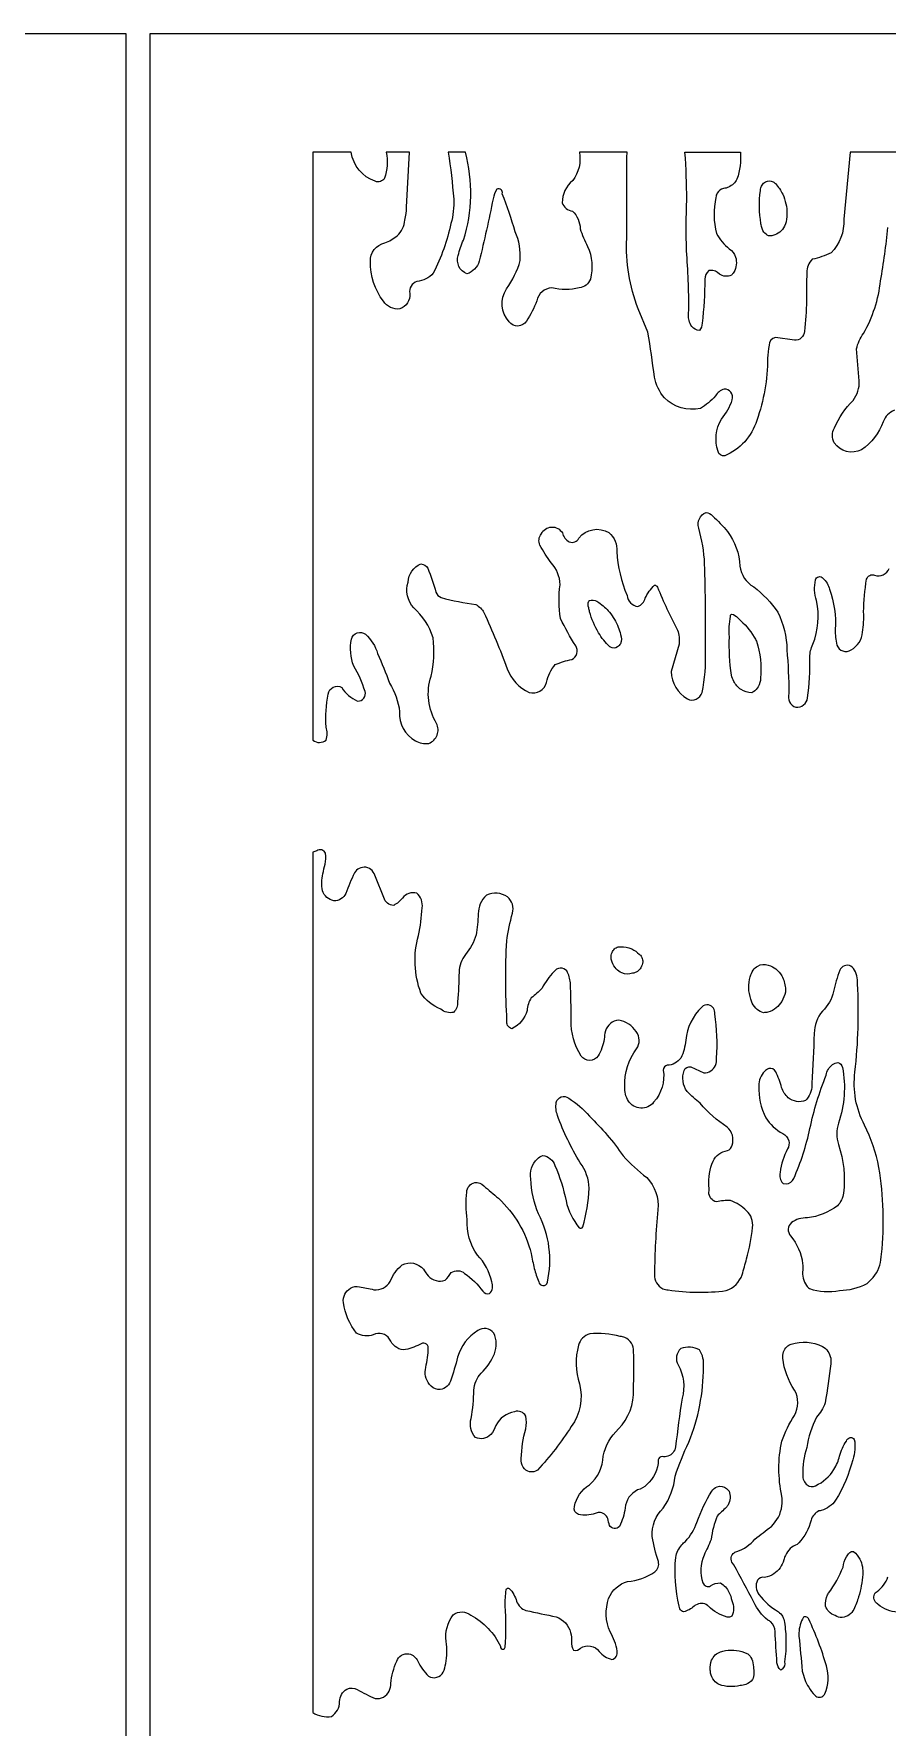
# Model space of a CAD drawing. Header units: millimetres. Extents: x -2342 to -1352, y 819 to 2802.
# Drawn here: x -1754 to -1609.9, y 1372.9 to 1658.9 of the extents above; entities that cross this region are included whole.
import ezdxf

# ---------------------------------------------------------------- set-up
doc = ezdxf.new("R2010")
doc.units = ezdxf.units.MM
doc.layers.add('Image_1', color=70, linetype='Continuous')

msp = doc.modelspace()

# ---------------------------------------------------------------- linework, layer by layer
at = {"layer": 'Image_1'}
for points in [[(-2038.36, 818.88), (-1738.36, 818.88), (-1738.36, 1658.88), (-2038.36, 1658.88)], [(-1734.36, 818.88), (-1434.36, 818.88), (-1434.36, 1658.88), (-1734.36, 1658.88)]]:
    msp.add_lwpolyline(points, close=True, dxfattribs=at)
for points in [[(-1607.64, 1638.88), (-1616.13, 1638.88), (-1617.21, 1627.57, -0.211793), (-1619.36, 1621.89, -0.053584), (-1622.52, 1620.81, 0.201573), (-1623.46, 1618.54, 0.006447), (-1623.5, 1613.82, -0.023751), (-1623.85, 1608.63, -0.420386), (-1625.54, 1607.13), (-1628.76, 1607.6, 0.369128), (-1629.8, 1606.28, 0.034019), (-1630.08, 1604.08, -0.086018), (-1631.9, 1593.6, -0.221941), (-1637.32, 1587.59, -0.362183), (-1638.44, 1588.36, -0.214069), (-1637.88, 1593.82, 0.099014), (-1636.03, 1597.09, 0.506112), (-1637.42, 1598.89, 0.183165), (-1638.89, 1597.72, -0.077299), (-1641.41, 1595.61, -0.253613), (-1647.5, 1597.41, -0.125348), (-1649.19, 1600.92, 0.013105), (-1650.28, 1608.48), (-1651.94, 1612.46, -0.105866), (-1653.84, 1624.34, -0.005388), (-1653.81, 1638.88), (-1661.85, 1638.88, -0.208839), (-1662.98, 1634.09, 0.232071), (-1664.74, 1630.34, 0.290225), (-1663.01, 1628.94, -0.192939), (-1661.71, 1625.97, 0.049592), (-1660.46, 1622.98, -0.171048), (-1659.99, 1617.46, -0.288209), (-1661.87, 1616, -0.125547), (-1666.49, 1615.97, 0.356627), (-1669.02, 1613.77, -0.042607), (-1670.8, 1610.36, -0.535639), (-1673.71, 1610.25, -0.340115), (-1674.15, 1615.82, 0.086213), (-1671.85, 1620.59, 0.115806), (-1672.68, 1625.47, 0.015637), (-1674.87, 1631.88, 0.64727), (-1675.79, 1632.65, 0.070449), (-1676.42, 1631.03, -0.010119), (-1678.76, 1620.49, -0.244694), (-1680.84, 1618.34, -0.398524), (-1682.3, 1621.46, -0.061999), (-1681.42, 1624.05, 0.143152), (-1681.11, 1638.88), (-1683.99, 1638.88, -0.017159), (-1683.08, 1630.98, -0.08333), (-1683.54, 1626.85, -0.063768), (-1686.52, 1618.48, -0.202418), (-1689.3, 1617.06, 0.36692), (-1690.5, 1615.03, -0.34216), (-1692.15, 1612.42, -0.280957), (-1694.95, 1613.71, -0.167154), (-1697.14, 1620.42, -0.362874), (-1694.69, 1623.58, 0.081436), (-1692.62, 1624.76, 0.171524), (-1691.3, 1627.44, 0.031092), (-1691.02, 1629.61), (-1690.54, 1638.88), (-1694.46, 1638.88, -0.125785), (-1694.75, 1634.49, -0.353945), (-1696.35, 1633.98, -0.276423), (-1700.38, 1638.88), (-1706.86, 1638.88), (-1706.86, 1539.57, 0.344241), (-1704.61, 1539.6, 0.137107), (-1704.59, 1541.8, -0.073774), (-1704.26, 1547.37, -0.542731), (-1701.98, 1548.47, 0.145083), (-1699.31, 1546.18, 0.524169), (-1698.05, 1547.83, 0.067763), (-1699.95, 1552.11, -0.14341), (-1700.33, 1556.66, -0.545376), (-1697.97, 1557.47, -0.138425), (-1695.92, 1554.22, -0.017933), (-1693.93, 1549.22, -0.108998), (-1692.2, 1544.38, 0.29849), (-1689.54, 1539.49, 0.179777), (-1687.27, 1539.05, 0.440811), (-1685.97, 1542.41, -0.215857), (-1686.9, 1550.39, 0.08916), (-1686.55, 1556.89, 0.130017), (-1689.83, 1561.95, -0.267272), (-1690.79, 1566.29, -0.288254), (-1688.6, 1569.35, -0.249382), (-1687.46, 1568.62, -0.042297), (-1686.09, 1564.56, 0.175903), (-1685.21, 1563.66, 0.031143), (-1679.33, 1562.49, -0.134026), (-1677.96, 1561.15, -0.01775), (-1674.05, 1551.66, 0.19736), (-1670.34, 1547.63, 0.410904), (-1667.38, 1549.34, -0.128199), (-1665.92, 1552.34, -0.059091), (-1663.13, 1553.21, 0.452593), (-1662.48, 1555.53, -0.03231), (-1665.02, 1560.13, -0.077903), (-1665.12, 1565.85, 0.191433), (-1666.63, 1569.55, -0.033385), (-1668.53, 1572.54, -0.277807), (-1668.29, 1574.39, -0.613398), (-1664.73, 1574.59, 0.221807), (-1663.56, 1573.1, 0.407239), (-1661.94, 1573.72, -0.376138), (-1656.86, 1574.64, -0.247073), (-1655.55, 1571.43, 0.079612), (-1653.81, 1564.04, 0.330262), (-1651.96, 1562.14, 0.235865), (-1650.75, 1563.55, -0.096054), (-1649.17, 1565.76, -0.326667), (-1648.68, 1565.44, 0.022176), (-1645.28, 1558.15, -0.129371), (-1645.03, 1555.82), (-1646.34, 1551.19, 0.25924), (-1643.6, 1546.54, 0.458388), (-1641.12, 1547.63, 0.059537), (-1640.57, 1554.62, 0.010945), (-1640.7, 1569.39, 0.053112), (-1641.69, 1575.42, -0.388797), (-1640.45, 1578.06, -0.172345), (-1639.38, 1577.47, -0.035075), (-1636.83, 1574.81, -0.152943), (-1634.76, 1569, 0.236222), (-1632.41, 1565.49, -0.076316), (-1628.35, 1561.22, -0.10956), (-1626.81, 1554.84, -0.017594), (-1626.47, 1547.48, 0.425412), (-1625.3, 1545.15, 0.409564), (-1623.33, 1546.71, 0.051404), (-1622.96, 1553.58, -0.104381), (-1622.41, 1555.78, 0.145108), (-1621.81, 1563.15, -0.138365), (-1621.98, 1566.67, -0.627522), (-1620.74, 1566.93, -0.153193), (-1619.6, 1565.07, -0.099337), (-1618.64, 1558.26, 0.062343), (-1618.37, 1555.66, 0.490729), (-1615.95, 1554.83, 0.244645), (-1614.04, 1557.81, 0.057557), (-1613.86, 1561.25, -0.043001), (-1613.35, 1566.77, -0.456244), (-1612, 1567.44, 0.376589), (-1609.54, 1568.56, -0.022266)], [(-1608.63, 1595.3, 0.232646), (-1610.53, 1593.36, -0.157346), (-1614.22, 1588.64, -0.378529), (-1618.83, 1589.81, -0.256309), (-1618.8, 1592.32, -0.09241), (-1615.64, 1596.98, 0.186347), (-1614.59, 1600.28, -0.015632), (-1615.05, 1605.67, -0.106303), (-1613.88, 1608.28, 0.10351), (-1610.99, 1617.17, 0.019769), (-1609.76, 1626.2, -0.027284)], [(-1608.12, 1392.31, -0.163226), (-1611.41, 1393.62, 0.058016), (-1611.68, 1393.85, -0.395352), (-1611.88, 1395.55, -0.101169), (-1611.59, 1395.81, 0.157258), (-1609.75, 1398.25, 0.128801)]]:
    msp.add_lwpolyline(points, format="xyb", dxfattribs=at)
for points in [[(-1634.65, 1638.88, -0.098864), (-1635.24, 1634.35, -0.16315), (-1636.65, 1632.99, -0.08865), (-1637.5, 1632.77, 0.227725), (-1638.58, 1631.97, 0.094047), (-1638.81, 1631.26, 0.113273), (-1638.71, 1625.15, 0.105426), (-1636.54, 1622.59, -0.164203), (-1635.49, 1621.18, -0.219625), (-1635.79, 1618.62, -0.063192), (-1636.19, 1618.12, -0.270378), (-1638.18, 1618.3, 0.229111), (-1639.73, 1618.94, 0.03378), (-1639.98, 1618.9, 0.196089), (-1640.69, 1617.44, -0.030057), (-1641.13, 1610.01, -0.18755), (-1641.57, 1608.77, -0.208431), (-1642.87, 1609.47, -0.106071), (-1643.33, 1610.48, -0.099975), (-1643.38, 1612.21, 0.021295), (-1643.77, 1622.26, -0.015164), (-1643.71, 1630.85, 0.017374), (-1644.03, 1638.88)], [(-1626.82, 1627.97, -0.109294), (-1627.24, 1626.39, -0.099923), (-1628.01, 1625.4, -0.126868), (-1629.18, 1624.82, -0.074157), (-1629.9, 1624.77, -0.120597), (-1630.68, 1625.4, -0.128519), (-1631.18, 1626.66, -0.01671), (-1631.19, 1626.84, -0.071123), (-1631.29, 1632.4, -0.132287), (-1630.98, 1633.35, -0.129023), (-1630.42, 1633.89, -0.257845), (-1629.15, 1633.89, -0.071143), (-1628.76, 1633.58, -0.082186), (-1627.52, 1631.79, -0.111643), (-1626.8, 1628.47, -0.015977)], [(-1654.91, 1555.88, -0.130276), (-1655.41, 1555.33, -0.275641), (-1656.61, 1555.29, -0.026808), (-1656.73, 1555.36, -0.063116), (-1658.62, 1557.73, -0.071127), (-1660.12, 1561.29, -0.011491), (-1660.28, 1561.92, -0.199668), (-1660.25, 1563.08, -0.021802), (-1660.19, 1563.19, -0.205919), (-1658.9, 1563.04, -0.051851), (-1658.58, 1562.82, -0.073662), (-1656.78, 1561.19, -0.076428), (-1655.29, 1558.67, -0.03101), (-1654.89, 1557.45, -0.178079)], [(-1636.14, 1560.88, -0.148019), (-1635.11, 1560.27, -0.021766), (-1634.98, 1560.11, -0.077213), (-1632.35, 1557.01, -0.014344), (-1631.94, 1556.3, -0.104047), (-1631.26, 1550.08, -0.135943), (-1631.66, 1548.59, -0.124965), (-1632.44, 1547.77, -0.044304), (-1632.76, 1547.6, -0.149894), (-1634.55, 1548.14, -0.118088), (-1635.77, 1549.51, -0.062084), (-1636.18, 1550.57, -0.047385), (-1636.51, 1557.03, -0.064378), (-1636.34, 1560.5, -0.24361), (-1636.21, 1560.83, -0.072617)], [(-1675.53, 1462.21, -0.146333), (-1670, 1452.88, 0.008659), (-1669.47, 1450.36, 0.041378), (-1668.71, 1448.09, 0.789547), (-1667.24, 1448.02, 0.173046), (-1668.73, 1459.58, -0.093549), (-1670.06, 1465.48, -0.264093), (-1668.95, 1468.87, -0.099348), (-1668.03, 1469.43, -0.292746), (-1665.99, 1467.77, -0.053657), (-1664.1, 1461.77, 0.120223), (-1661.88, 1457.24, 0.527196), (-1661.28, 1457.38, 0.055949), (-1660.19, 1463.9, 0.157502), (-1661.74, 1468.22, -0.046179), (-1665.55, 1476.18, -0.11021), (-1665.77, 1478.39, -0.546654), (-1663.66, 1479.11, -0.077751), (-1660.16, 1476.09, -0.050718), (-1654.48, 1469.39, 0.046661), (-1650.48, 1465.72, -0.224877), (-1648.62, 1460.28, 0.019066), (-1649.17, 1449.33, 0.298378), (-1647.76, 1446.94, 0.118284), (-1646.87, 1446.74, 0.068455), (-1637.07, 1446.61, 0.234372), (-1634.37, 1449.31, -0.005468), (-1633.61, 1451.96, 0.037761), (-1632.6, 1457.27, 0.238398), (-1633.62, 1460.11, 0.107352), (-1636.34, 1461.84, 0.071967), (-1638.72, 1461.59, -0.339004), (-1640, 1463.24, 0.09264), (-1639.98, 1464.24, -0.109348), (-1639.28, 1468.49, -0.243807), (-1636.85, 1470.26, 0.257058), (-1636.05, 1471.19, 0.293945), (-1636.9, 1474.25, -0.074168), (-1641.46, 1478.25, -0.030996), (-1643.66, 1480.24, -0.239241), (-1644.17, 1483.82, -0.383928), (-1643.03, 1484.4), (-1640.85, 1483.42, 0.323678), (-1638.87, 1484.66, 0.120495), (-1638.68, 1485.9, 0.054676), (-1638.98, 1493.34, 0.374098), (-1640.03, 1494.87, 0.264701), (-1641.19, 1494.49, 0.177355), (-1643.9, 1488.91, -0.08976), (-1644.71, 1485.9, -0.230932), (-1647.01, 1484.67, 0.355247), (-1647.68, 1483.87, -0.223578), (-1649.31, 1478.42, -0.511164), (-1653.55, 1478.63, -0.169838), (-1654.19, 1481.08, -0.171853), (-1652.2, 1487.47, 0.331027), (-1652.26, 1490.36, 0.209756), (-1655.2, 1492.3, 0.304747), (-1657.47, 1490.48, 0.012868), (-1657.68, 1489.06, -0.098079), (-1658.69, 1486.25, -0.514127), (-1661.57, 1486.24, -0.146966), (-1663.25, 1492.34, 0.013638), (-1663.38, 1498.61, 0.103325), (-1663.95, 1500.6, 0.480171), (-1666.17, 1500.47, 0.058194), (-1668.16, 1497.72, -0.052468), (-1669.98, 1496.06, 0.134794), (-1670.68, 1493.95, -0.21893), (-1673.26, 1490.84, -0.407954), (-1674.08, 1492.28, -0.02826), (-1674.12, 1505.67, -0.025371), (-1673.17, 1510.37, 0.302837), (-1674, 1513.1, 0.282587), (-1677.54, 1513.4, 0.219548), (-1678.93, 1510.23, -0.025679), (-1679.28, 1506.69, -0.102305), (-1681.07, 1503.4, 0.159271), (-1682.18, 1500.41, -0.021286), (-1682.41, 1495.41, -0.219951), (-1683.12, 1493.61, -0.234304), (-1685.26, 1494.15, -0.148045), (-1688.61, 1496.87, -0.155957), (-1689.04, 1506.59, 0.046114), (-1688.41, 1511.28, 0.273363), (-1689.32, 1513.74, 0.314217), (-1691.71, 1512.92, -0.110662), (-1693.21, 1511.69, -0.335298), (-1694.88, 1513), (-1696.29, 1516.48, 0.310694), (-1697.9, 1518.12, 0.295182), (-1699.85, 1517.16, 0.017541), (-1701.31, 1513.69, -0.314216), (-1703.29, 1512.47, -0.289679), (-1705.22, 1514.16, -0.104485), (-1705.16, 1517.01, -0.018818), (-1704.78, 1518.64, 0.093262), (-1704.71, 1520.48, 0.487444), (-1706.2, 1520.9, 0.021999), (-1706.86, 1520.67), (-1706.86, 1375.35, 0.165574), (-1703.71, 1374.68, 0.251177), (-1702.34, 1377.2, -0.280774), (-1701.1, 1379.29, -0.256491), (-1699.35, 1379.25, 0.038186), (-1696.33, 1377.75, 0.341006), (-1693.97, 1378.99, 0.113366), (-1693.7, 1380.28, -0.080402), (-1692.69, 1384.03, -0.367009), (-1690.63, 1385.26, -0.233047), (-1689.15, 1384.04, 0.082265), (-1687.32, 1381.49, 0.420075), (-1684.84, 1382.16, 0.061567), (-1684.42, 1383.63, 0.093105), (-1684.34, 1387.35, -0.200755), (-1683.15, 1391.85, -0.361163), (-1680.19, 1391.81, -0.158674), (-1675.17, 1386.55, 1.031076), (-1674.38, 1386.37, 0.03805), (-1674.38, 1393.38, -0.039205), (-1674.2, 1396.08, -0.588957), (-1673.69, 1396.3, -0.133898), (-1672.46, 1394.16, 0.237708), (-1670.87, 1392.59, -0.001652), (-1665.75, 1391.51, -0.247611), (-1663.33, 1388.88, -0.101634), (-1663.19, 1387.32, 0.149541), (-1662.82, 1385.89, 0.272605), (-1661.67, 1386.24, -0.399993), (-1658.5, 1385.66, 0.16979), (-1656.36, 1384.32, 0.412343), (-1655.48, 1385.72, 0.106687), (-1656.68, 1388.97, -0.184032), (-1656.91, 1394.64, -0.240541), (-1653.7, 1397.47, 0.119874), (-1649.12, 1399.12, 0.307169), (-1648.52, 1400.86, -0.035826), (-1649.56, 1405.07, -0.215045), (-1647.71, 1409.89, 0.134235), (-1645.68, 1415.26, -0.032991), (-1643.38, 1421.01, 0.096966), (-1640.9, 1433.73, 0.174437), (-1641.57, 1436.61, 0.216627), (-1644.71, 1436.83, 0.367938), (-1645.15, 1434.06, -0.191638), (-1644.5, 1428.44, 0.012847), (-1645.6, 1420.23, -0.274695), (-1646.9, 1418.64, -0.157193), (-1647.89, 1418.61, 0.368773), (-1648.53, 1418.04, -0.207935), (-1650.47, 1413.85, -0.124994), (-1652.03, 1412.95, 0.262442), (-1654.13, 1409.91, -0.083616), (-1655.1, 1406.8, -0.542134), (-1656.78, 1406.96, 0.008464), (-1657.07, 1408.11, 0.329532), (-1658.52, 1409.15, 0.129567), (-1659.2, 1408.95, -0.117763), (-1662, 1408.8, -0.386446), (-1662.7, 1410.14, -0.204657), (-1660.16, 1413.83, 0.219769), (-1657.84, 1418.66, -0.159102), (-1655.23, 1423.26, 0.20684), (-1652.74, 1429.92, 0.027508), (-1652.7, 1436.36, 0.302927), (-1654.15, 1438.69, 0.111253), (-1654.98, 1438.86, 0.098932), (-1660.09, 1439.3, 0.272267), (-1662.01, 1437.39, 0.146262), (-1661.82, 1430.86, -0.222853), (-1663.22, 1423.68, -0.048635), (-1668.94, 1416.32, -0.442686), (-1671.35, 1416.8, -0.158464), (-1671.67, 1418.25, -0.056956), (-1670.91, 1423.3, 0.112949), (-1670.92, 1425.44, 0.37518), (-1672.8, 1426.16, 0.23538), (-1675.95, 1423.84, -0.107308), (-1676.82, 1422.31, -0.328752), (-1679.39, 1421.81, -0.277344), (-1680.1, 1425.03, 0.030117), (-1679.66, 1429.83, -0.184674), (-1678.43, 1432.66, 0.098108), (-1676.2, 1435.96, 0.207404), (-1676.31, 1439.45, 0.40499), (-1679.02, 1439.86, 0.186201), (-1682.41, 1435.4, -0.025286), (-1683.64, 1431.32, -0.350847), (-1685.73, 1429.93, -0.201485), (-1687.17, 1430.78, -0.23605), (-1687.79, 1433.66, 0.044022), (-1687.36, 1436.95, 0.626352), (-1688.77, 1437.51, -0.067556), (-1691.57, 1436.59, -0.262067), (-1693.89, 1438.43, 0.398585), (-1696.66, 1439.13, -0.206186), (-1699.48, 1439.41, -0.137294), (-1701.69, 1444.6, -0.300189), (-1700.51, 1447.04, -0.196359), (-1699, 1447.24, -0.039948), (-1696.57, 1446.76, 0.298279), (-1693.8, 1448.17, -0.123346), (-1691.8, 1450.95, -0.353704), (-1688.17, 1450.23, 0.040866), (-1687.37, 1449.1, 0.313368), (-1684.51, 1448.4, 0.064123), (-1683.49, 1449.65, -0.35632), (-1681.25, 1449.52, -0.078739), (-1678.13, 1446.51, 0.279331), (-1677.03, 1446.11, 0.305724), (-1676.64, 1448.11, 0.135585), (-1679.07, 1452.62, -0.169893), (-1680.78, 1458.63, -0.06345), (-1680.87, 1463.26, -0.336026), (-1679.52, 1464.86, -0.267538), (-1678.01, 1464.29, -0.01774)], [(-1651.14, 1502.15, -0.106465), (-1651.49, 1501.16, -0.102865), (-1652.05, 1500.54, -0.133061), (-1652.89, 1500.21, -0.188364), (-1654.68, 1500.28, -0.100979), (-1655.62, 1500.95, -0.097919), (-1656.32, 1502.12, -0.042551), (-1656.49, 1502.75, -0.129596), (-1656.34, 1503.75, -0.106551), (-1655.94, 1504.33, -0.13026), (-1655.33, 1504.67, -0.081135), (-1654.92, 1504.7, -0.116565), (-1653.02, 1504.32, -0.082562), (-1651.73, 1503.43, -0.022655), (-1651.54, 1503.25, -0.127938), (-1651.18, 1502.49, -0.047357)], [(-1629.95, 1501.58, -0.10684), (-1628.66, 1500.94, -0.09396), (-1627.67, 1499.77, -0.110117), (-1627.07, 1497.73, -0.035835), (-1627.07, 1497.01, -0.08636), (-1627.68, 1495.46, -0.086629), (-1628.61, 1494.37, -0.113054), (-1630.01, 1493.66, -0.059076), (-1630.77, 1493.56, -0.115592), (-1631.84, 1494.1, -0.10668), (-1632.65, 1495.19, -0.047511), (-1632.88, 1495.84, -0.166541), (-1632.99, 1499.64, -0.056413), (-1632.51, 1500.74, -0.10824), (-1631.73, 1501.44, -0.224386)], [(-1618.28, 1460.93, -0.126968), (-1623.36, 1458.89, 0.169633), (-1626.06, 1458.1, 0.402304), (-1626.21, 1455.86, -0.152386), (-1624.16, 1451.16, -0.028804), (-1624.11, 1450.1, 0.200588), (-1623.5, 1447.47, 0.06182), (-1623.02, 1446.95, 0.129399), (-1617.93, 1446.66, 0.123795), (-1613.28, 1447.83, 0.159114), (-1611.14, 1450.94, 0.046846), (-1610.84, 1452.76, 0.06709), (-1611.28, 1467.42, 0.065829), (-1613.7, 1474.57, -0.154499), (-1615.32, 1483.53, 0.041848), (-1614.88, 1498.41, 0.171345), (-1615.57, 1501.05, 0.457964), (-1617.58, 1501.15, 0.077487), (-1617.88, 1500.72, 0.036099), (-1618.93, 1497.13, -0.148965), (-1620.82, 1493.81, 0.162991), (-1622.21, 1490.07, -0.008507), (-1622.61, 1481.64, -0.197582), (-1623.44, 1478.98, -0.024803), (-1623.65, 1478.75, -0.28312), (-1626.58, 1479.2, -0.136732), (-1627.7, 1480.93, 0.048285), (-1628.7, 1483.59, 0.354624), (-1629.89, 1484.13, 0.119606), (-1630.6, 1483.65, 0.191972), (-1631.57, 1481.2, 0.122811), (-1630.38, 1475.81, 0.119908), (-1627.51, 1473.15, -0.244297), (-1626.5, 1471.93, -0.18754), (-1626.69, 1470.54, 0.098216), (-1627.97, 1466.59, 0.249779), (-1627.52, 1464.75, 0.255699), (-1627.38, 1464.69, 0.299266), (-1625.85, 1465.24, 0.050105), (-1625.66, 1465.56, 0.051677), (-1622.92, 1474, -0.044457), (-1620.17, 1483.01, -0.208497), (-1619.09, 1484.78, -0.117998), (-1618.22, 1485.14, -0.285701), (-1617.41, 1484.32, -0.127007), (-1618.1, 1474.92, 0.157691), (-1618.09, 1471.28, -0.107548), (-1617.24, 1463.08, -0.152657)], [(-1631.8, 1397.69, 0.275941), (-1631.53, 1395.3, 0.098049), (-1628.25, 1392.39, -0.216105), (-1627.21, 1390.6, -0.029455), (-1626.97, 1387.5, -0.038399), (-1627.19, 1383.94, -0.268666), (-1627.62, 1382.68, -0.061363), (-1627.83, 1382.54, -0.21777), (-1628.49, 1383.75, -0.002335), (-1628.81, 1389.05, 0.206038), (-1629.54, 1390.65, 0.08429), (-1630.04, 1390.96, -0.118651), (-1632.4, 1394, 0.00587), (-1635.76, 1400.33, -0.430718), (-1635.87, 1402.22, -0.161193), (-1635.28, 1402.53, 0.141583), (-1632.21, 1404.66, 0.003836), (-1629.43, 1406.8, 0.173524), (-1627.65, 1410.26, 0.066604), (-1627.66, 1411.92, -0.105973), (-1627.68, 1421.19, -0.05483), (-1625.55, 1425.55, 0.264984), (-1625.51, 1429.78, -0.116873), (-1627.51, 1435.2, -0.226398), (-1626.8, 1437.15, -0.122052), (-1626.07, 1437.58, -0.192464), (-1620.81, 1437.2, -0.216334), (-1619.42, 1435.2, -0.069938), (-1619.38, 1434.27, -0.006936), (-1620.34, 1427.64, -0.113629), (-1621.84, 1425.26, 0.068256), (-1623.47, 1420.11, 0.087128), (-1624.1, 1415.46, 0.263568), (-1623.4, 1413.79, 0.29423), (-1621.98, 1413.67, 0.151346), (-1618.86, 1416.42, 0.083875), (-1617.91, 1418.68, -0.084939), (-1616.77, 1421.19, -0.30545), (-1616.11, 1421.79, -0.254793), (-1615.43, 1421.49, -0.133806), (-1615.7, 1418.06, -0.076667), (-1618.59, 1411.22, -0.179132), (-1621.02, 1409.5, -0.025792), (-1621.42, 1409.41, 0.20345), (-1622.73, 1407.85, -0.130116), (-1624.8, 1404.01, -0.011753), (-1625.05, 1403.76, 0.209316), (-1627.06, 1401.9, 0.040488), (-1627.33, 1401.13, -0.171705), (-1629.01, 1398.78, -0.127009), (-1630.59, 1398.19, 0.316996)], [(-1636.91, 1391.46, -0.113597), (-1640.06, 1393.3, -0.006169), (-1640.21, 1393.45, 0.305152), (-1642.22, 1393.5, 0.062226), (-1642.48, 1393.3, -0.12693), (-1644.25, 1392.38, -0.240293), (-1644.88, 1392.88, -0.100984), (-1644.98, 1393.32, -0.080992), (-1645.58, 1401.56, -0.135141), (-1644.54, 1403.7, -0.053982), (-1643.94, 1404.25, 0.096502), (-1642, 1407.48, -0.054995), (-1639.48, 1412.76, -0.159899), (-1638.59, 1413.47, -0.262643), (-1636.99, 1413.21, -0.076799), (-1636.57, 1412.75, -0.216271), (-1636.74, 1410.46, -0.060441), (-1637.07, 1410, -0.003376), (-1638.59, 1408.54, 0.065794), (-1639.61, 1404.59, -0.015441), (-1640.8, 1401.94, 0.192156), (-1641.02, 1397.25, 0.195145), (-1640.46, 1396.7, 0.221158), (-1639.7, 1396.74, -0.172579), (-1638.03, 1397.24, -0.136937), (-1636.59, 1395.69, -0.079884), (-1636.12, 1394.27, -0.214425), (-1636.12, 1391.62, -0.133568)], [(-1615.55, 1402.55, -0.10528), (-1614.49, 1401.25, -0.139127), (-1614.01, 1398.67, -0.053168), (-1614.71, 1394.91, -0.033507), (-1615.5, 1392.77, -0.113345), (-1616.27, 1391.87, -0.154499), (-1617.49, 1391.42, -0.14199), (-1618.67, 1391.72, -0.131453), (-1619.73, 1392.41, -0.08857), (-1620.27, 1393.3, -0.142682), (-1619.95, 1395.22, -0.029629), (-1619.76, 1395.54, 0.062578), (-1617.32, 1399.91, -0.117071), (-1616.77, 1401.65, -0.06059), (-1616.27, 1402.29, -0.209193), (-1615.74, 1402.56, -0.067904)], [(-1624.01, 1391.46, 0.13036), (-1624.78, 1388.81, 0.024605), (-1624.77, 1388.27, 0.000839), (-1624.21, 1382.37, 0.090049), (-1623.13, 1379.62, 0.060385), (-1622.05, 1378.25, 0.202172), (-1621.36, 1377.93, 0.215926), (-1620.58, 1378.27, 0.061925), (-1620.4, 1378.53, 0.172397), (-1620.15, 1383.25, 0.041696), (-1623.12, 1391.11, 0.188175), (-1623.45, 1391.48, 0.258582)], [(-1632.6, 1380.91, -0.109194), (-1633.73, 1380.12, -0.089052), (-1634.7, 1379.91, -0.143213), (-1638.25, 1380.07, -0.115722), (-1639.12, 1380.76, -0.117044), (-1639.69, 1382.03, -0.047683), (-1639.75, 1382.64, -0.127144), (-1639.52, 1384.18, -0.106016), (-1638.9, 1385.09, -0.121429), (-1638.02, 1385.61, -0.009298), (-1637.62, 1385.72, -0.152334), (-1633.98, 1385.52, -0.023172), (-1633.43, 1385.28, -0.10914), (-1632.75, 1384.39, -0.110475), (-1632.47, 1383.08, -0.128985)]]:
    msp.add_lwpolyline(points, format="xyb", close=True, dxfattribs=at)

doc.saveas('drawing.dxf')
